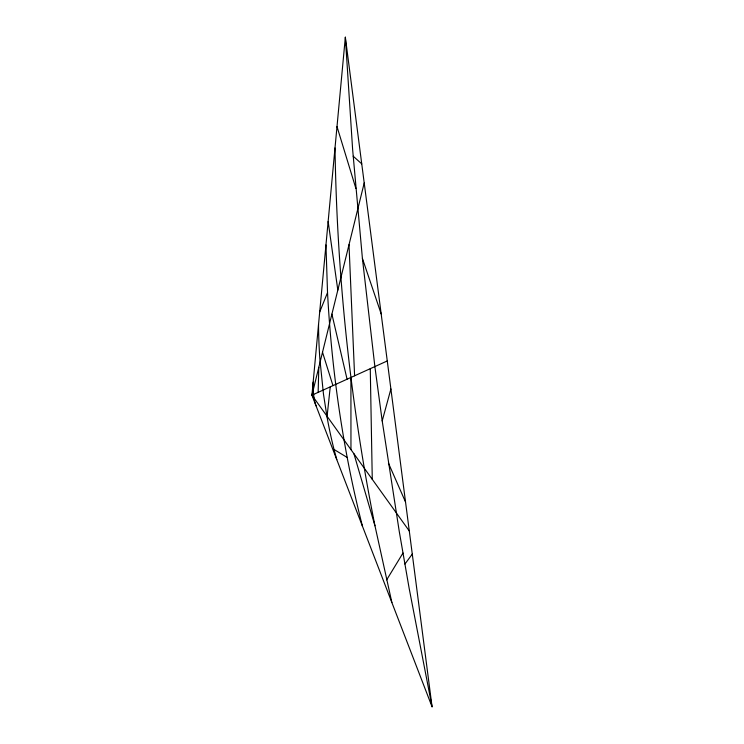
<?xml version="1.0" encoding="UTF-8"?>
<svg xmlns="http://www.w3.org/2000/svg" width="744" height="744" viewBox="0 0 744 744"><rect width="100%" height="100%" fill="white"/><g stroke="black" fill="none" stroke-linecap="round" stroke-linejoin="round"><path stroke-width="1.12" d="M318.144 392.358L318.804 367.331M409.284 530.974L311.941 395.176L345.337 37.2L432.059 706.8L311.941 395.176L364.216 182.968M336.781 459.615L334.037 449.469A158.705 44.668 84.3 0 1 327.034 416.947L330.243 386.861M432.059 706.8L409.163 588.402L399.277 531.56L382.202 420.937L390.898 389.01M319.706 311.941L327.527 292.615L325.956 244.934M386.657 579.883L403.006 553.006M404.922 564.054L412.278 554.103M311.941 395.176L387.261 360.952M334.037 449.469L347.197 457.458A506.45 203.884 85.2 0 0 362.458 526.222M353.186 156.203L361.742 163.866M388.433 463.103L405.536 502.023M345.337 37.2L352.619 149.349L362.412 258.447L381.161 313.856M322.515 352.247L332.959 385.625M336.995 126.601L355.874 188.399M353.93 453.747L374.957 525.766L391.874 602.547M331.908 314.135L347.067 379.217M374.957 525.766C350.089 401.407 336.986 274.759 335.005 147.972M347.197 457.458C336.967 403.034 330.476 347.913 327.527 292.615M327.034 416.947L323.463 394.069L319.873 359.054A158.705 44.668 84.3 0 1 318.534 324.477M328.141 221.507L337.822 290.095M382.202 420.937L374.874 366.578L362.412 258.447M349.001 244.73L354.6 375.794M370.27 368.671L372.27 479.341M350.917 377.468L350.963 449.618M316.051 405.824A17.112 4.064 84.1 0 1 314.154 398.728L313.094 390.098A17.112 4.064 84.1 0 1 313.159 382.137"/></g></svg>
